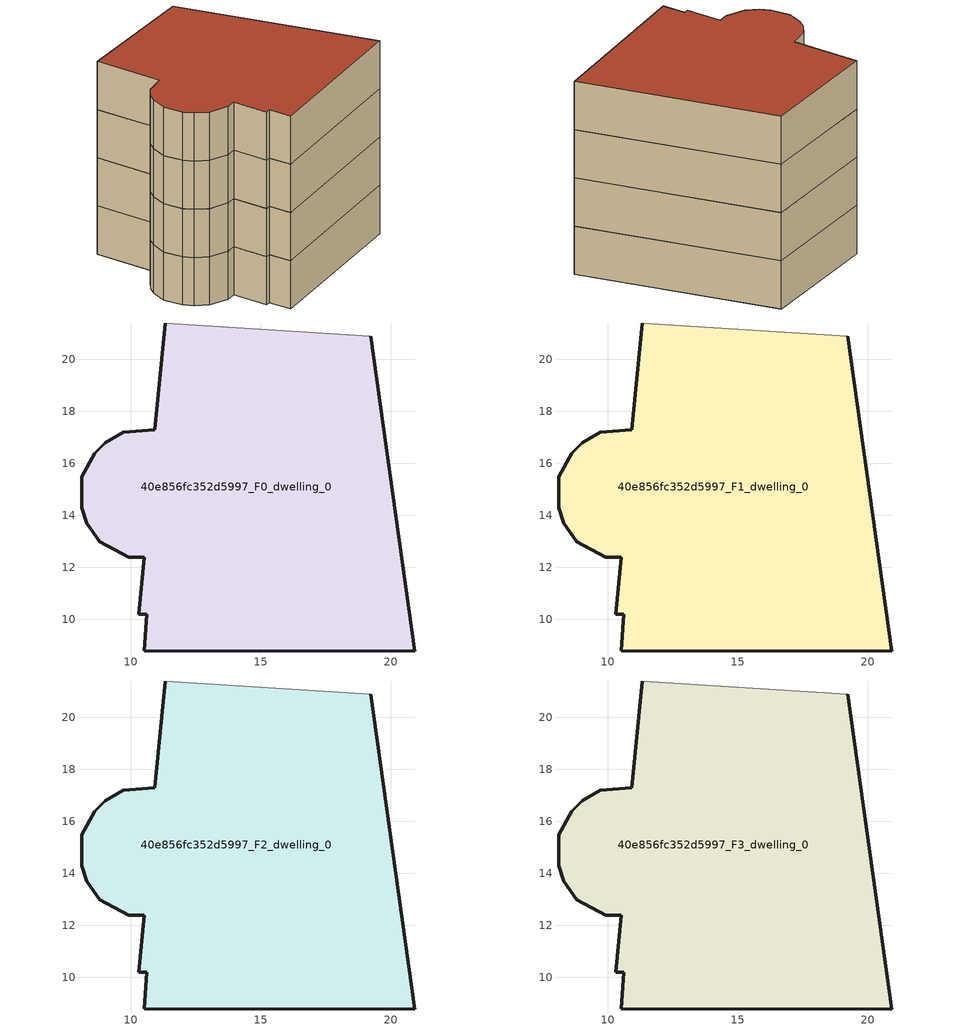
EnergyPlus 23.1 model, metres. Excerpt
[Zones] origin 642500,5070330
40e856fc352d5997_F0_dwelling_0
 floor ground (EU_floor_Construction): 20.92,8.78 19.22,20.89 11.31,21.39 10.91,17.29 9.71,17.19 9.01,16.79 8.61,16.39 8.11,15.49 8.11,14.28 8.31,13.68 8.81,12.98 9.91,12.38 10.51,12.38 10.31,10.18 10.61,10.18 10.51,8.78 z0
 wall outside (EU_wall_Construction): 19.22,20.89 20.92,8.78 10.51,8.78 10.61,10.18 10.31,10.18 10.51,12.38 9.91,12.38 8.81,12.98 8.31,13.68 8.11,14.28 8.11,15.49 8.61,16.39 9.01,16.79 9.71,17.19 10.91,17.29 11.31,21.39 z0:3
 wall adiabatic (EU_wall_Construction): 11.31,21.39 19.22,20.89 z0:3
40e856fc352d5997_F1_dwelling_0
 floor to 40e856fc352d5997_F0_dwelling_0 (EU_floor_Construction): 20.92,8.78 19.22,20.89 11.31,21.39 10.91,17.29 9.71,17.19 9.01,16.79 8.61,16.39 8.11,15.49 8.11,14.28 8.31,13.68 8.81,12.98 9.91,12.38 10.51,12.38 10.31,10.18 10.61,10.18 10.51,8.78 z3
 wall outside (EU_wall_Construction): 19.22,20.89 20.92,8.78 10.51,8.78 10.61,10.18 10.31,10.18 10.51,12.38 9.91,12.38 8.81,12.98 8.31,13.68 8.11,14.28 8.11,15.49 8.61,16.39 9.01,16.79 9.71,17.19 10.91,17.29 11.31,21.39 z3:6
 wall adiabatic (EU_wall_Construction): 11.31,21.39 19.22,20.89 z3:6
40e856fc352d5997_F2_dwelling_0
 floor to 40e856fc352d5997_F1_dwelling_0 (EU_floor_Construction): 20.92,8.78 19.22,20.89 11.31,21.39 10.91,17.29 9.71,17.19 9.01,16.79 8.61,16.39 8.11,15.49 8.11,14.28 8.31,13.68 8.81,12.98 9.91,12.38 10.51,12.38 10.31,10.18 10.61,10.18 10.51,8.78 z6
 wall outside (EU_wall_Construction): 19.22,20.89 20.92,8.78 10.51,8.78 10.61,10.18 10.31,10.18 10.51,12.38 9.91,12.38 8.81,12.98 8.31,13.68 8.11,14.28 8.11,15.49 8.61,16.39 9.01,16.79 9.71,17.19 10.91,17.29 11.31,21.39 z6:9
 wall adiabatic (EU_wall_Construction): 11.31,21.39 19.22,20.89 z6:9
40e856fc352d5997_F3_dwelling_0
 floor to 40e856fc352d5997_F2_dwelling_0 (EU_floor_Construction): 20.92,8.78 19.22,20.89 11.31,21.39 10.91,17.29 9.71,17.19 9.01,16.79 8.61,16.39 8.11,15.49 8.11,14.28 8.31,13.68 8.81,12.98 9.91,12.38 10.51,12.38 10.31,10.18 10.61,10.18 10.51,8.78 z9
 wall outside (EU_wall_Construction): 19.22,20.89 20.92,8.78 10.51,8.78 10.61,10.18 10.31,10.18 10.51,12.38 9.91,12.38 8.81,12.98 8.31,13.68 8.11,14.28 8.11,15.49 8.61,16.39 9.01,16.79 9.71,17.19 10.91,17.29 11.31,21.39 z9:12
 wall adiabatic (EU_wall_Construction): 11.31,21.39 19.22,20.89 z9:12
 roof outside (EU_roof_Construction): 19.22,20.89 20.92,8.78 10.51,8.78 10.61,10.18 10.31,10.18 10.51,12.38 9.91,12.38 8.81,12.98 8.31,13.68 8.11,14.28 8.11,15.49 8.61,16.39 9.01,16.79 9.71,17.19 10.91,17.29 11.31,21.39 z12
[Building]
EU S2 Campaign: North Axis=0; Terrain=City; Solar Distribution=FullExterior
[Site:Location]
Lyon-Bron: Latitude=45.75; Longitude=5; Time Zone=1; Elevation=198
[SizingPeriod:WeatherFileDays]
AnnualSizingPeriod: Begin Month=1; Begin Day of Month=1; End Month=12; End Day of Month=31; Day of Week for Start Day=Monday; Use Weather File Daylight Saving Period=No; Use Weather File Rain and Snow Indicators=No
[MATERIAL]
EU_InternalMass_Material: Roughness=MediumRough; Thickness=0.1; Conductivity=1; Density=1800; Specific Heat=900; Thermal Absorptance=0.9; Solar Absorptance=0.7; Visible Absorptance=0.7
[MATERIAL:NOMASS] Roughness=MediumRough; Thermal Absorptance=0.9; Solar Absorptance=0.7; Visible Absorptance=0.7
Name | Thermal Resistance
EU_wall_NoMass | 0.87146
EU_roof_NoMass | 0.842276
EU_floor_NoMass | 0.496999
[CONSTRUCTION]
EU_wall_Construction: EU_wall_NoMass
EU_roof_Construction: EU_roof_NoMass
EU_floor_Construction: EU_floor_NoMass
EU_InternalMass_Construction: EU_InternalMass_Material
[ZONE] Type=1; Multiplier=1; Ceiling Height=autocalculate; Floor Area=autocalculate; Part of Total Floor Area=Yes
Name | Volume
40e856fc352d5997_F0_dwelling_0 | 375.626
40e856fc352d5997_F1_dwelling_0; 40e856fc352d5997_F2_dwelling_0 | 375.625
40e856fc352d5997_F3_dwelling_0 | 1502.5
[INTERNALMASS] Construction=EU_InternalMass_Construction; Surface Area=125.208
Name | Zone or ZoneList
40e856fc352d5997_F0_dwelling_0_EU_InternalMass | 40e856fc352d5997_F0_dwelling_0
40e856fc352d5997_F1_dwelling_0_EU_InternalMass | 40e856fc352d5997_F1_dwelling_0
40e856fc352d5997_F2_dwelling_0_EU_InternalMass | 40e856fc352d5997_F2_dwelling_0
40e856fc352d5997_F3_dwelling_0_EU_InternalMass | 40e856fc352d5997_F3_dwelling_0
[OTHEREQUIPMENT] Fuel Type=Electricity; Design Level Calculation Method=Watts/Area; Power per Zone Floor Area=1; Fraction Latent=0; Fraction Radiant=0; Fraction Lost=0; Carbon Dioxide Generation Rate=0; EndUse Subcategory=EU_Step8_InternalGains
Name | Zone or ZoneList or Space or SpaceList | Schedule
EU_Step8_InternalGain_40e856fc352d5997_F0_dwelling_0_f000 | 40e856fc352d5997_F0_dwelling_0 | EU_Step8_GainSchedule_40e856fc352d5997_F0_dwelling_0_f000
EU_Step8_InternalGain_40e856fc352d5997_F1_dwelling_0_f000 | 40e856fc352d5997_F1_dwelling_0 | EU_Step8_GainSchedule_40e856fc352d5997_F1_dwelling_0_f000
EU_Step8_InternalGain_40e856fc352d5997_F2_dwelling_0_f000 | 40e856fc352d5997_F2_dwelling_0 | EU_Step8_GainSchedule_40e856fc352d5997_F2_dwelling_0_f000
EU_Step8_InternalGain_40e856fc352d5997_F3_dwelling_0_f000 | 40e856fc352d5997_F3_dwelling_0 | EU_Step8_GainSchedule_40e856fc352d5997_F3_dwelling_0_f000
[ZONEVENTILATION:DESIGNFLOWRATE] Schedule=EU_AlwaysOn; Design Flow Rate Calculation Method=AirChanges/Hour; Air Changes per Hour=0.425; Ventilation Type=Natural; Fan Pressure Rise=0; Fan Total Efficiency=1; Constant Term Coefficient=1; Temperature Term Coefficient=0; Velocity Term Coefficient=0; Velocity Squared Term Coefficient=0; Minimum Indoor Temperature=-100; Maximum Indoor Temperature=100; Delta Temperature=-100; Minimum Outdoor Temperature=-100; Maximum Outdoor Temperature=100; Maximum Wind Speed=40
Name | Zone or ZoneList or Space or SpaceList
EU_ConstantAir_40e856fc352d5997_F0_dwelling_0 | 40e856fc352d5997_F0_dwelling_0
EU_ConstantAir_40e856fc352d5997_F1_dwelling_0 | 40e856fc352d5997_F1_dwelling_0
EU_ConstantAir_40e856fc352d5997_F2_dwelling_0 | 40e856fc352d5997_F2_dwelling_0
EU_ConstantAir_40e856fc352d5997_F3_dwelling_0 | 40e856fc352d5997_F3_dwelling_0
[HVACTEMPLATE:THERMOSTAT] Constant Heating Setpoint=20; Constant Cooling Setpoint=50
EU_HeatOnly_40e856fc352d5997_F0_dwelling_0; EU_HeatOnly_40e856fc352d5997_F1_dwelling_0; EU_HeatOnly_40e856fc352d5997_F2_dwelling_0; EU_HeatOnly_40e856fc352d5997_F3_dwelling_0
[HVACTEMPLATE:ZONE:IDEALLOADSAIRSYSTEM] System Availability Schedule=EU_AlwaysOn; Maximum Heating Supply Air Temperature=50; Minimum Cooling Supply Air Temperature=13; Maximum Heating Supply Air Humidity Ratio=0.0156; Minimum Cooling Supply Air Humidity Ratio=0.0077; Heating Limit=NoLimit; Cooling Limit=NoLimit; Heating Availability Schedule=EU_AlwaysOn; Cooling Availability Schedule=EU_CoolingOff; Dehumidification Control Type=ConstantSensibleHeatRatio; Cooling Sensible Heat Ratio=0.7; Dehumidification Setpoint=60; Humidification Control Type=None; Humidification Setpoint=30; Outdoor Air Method=None; Outdoor Air Flow Rate per Person=0.00944; Outdoor Air Flow Rate per Zone Floor Area=0; Outdoor Air Flow Rate per Zone=0; Demand Controlled Ventilation Type=None; Outdoor Air Economizer Type=NoEconomizer; Heat Recovery Type=None; Sensible Heat Recovery Effectiveness=0.7; Latent Heat Recovery Effectiveness=0.65
Name | Template Thermostat
40e856fc352d5997_F0_dwelling_0 | EU_HeatOnly_40e856fc352d5997_F0_dwelling_0
40e856fc352d5997_F1_dwelling_0 | EU_HeatOnly_40e856fc352d5997_F1_dwelling_0
40e856fc352d5997_F2_dwelling_0 | EU_HeatOnly_40e856fc352d5997_F2_dwelling_0
40e856fc352d5997_F3_dwelling_0 | EU_HeatOnly_40e856fc352d5997_F3_dwelling_0
[SIZING:ZONE] Zone Cooling Design Supply Air Temperature Input Method=SupplyAirTemperature; Zone Cooling Design Supply Air Temperature=13; Zone Heating Design Supply Air Temperature Input Method=SupplyAirTemperature; Zone Heating Design Supply Air Temperature=50; Zone Cooling Design Supply Air Humidity Ratio=0.008; Zone Heating Design Supply Air Humidity Ratio=0.008; Cooling Design Air Flow Method=DesignDay; Cooling Design Air Flow Rate=0; Cooling Minimum Air Flow per Zone Floor Area=0.000762; Cooling Minimum Air Flow=0; Cooling Minimum Air Flow Fraction=0.2; Heating Design Air Flow Method=DesignDay; Heating Design Air Flow Rate=0; Heating Maximum Air Flow per Zone Floor Area=0.002032; Heating Maximum Air Flow=0.141576; Heating Maximum Air Flow Fraction=0.3; Account for Dedicated Outdoor Air System=No; Dedicated Outdoor Air System Control Strategy=NeutralSupplyAir; Dedicated Outdoor Air Low Setpoint Temperature for Design=autosize; Dedicated Outdoor Air High Setpoint Temperature for Design=autosize; Zone Load Sizing Method=Sensible Load Only No Latent Load; Zone Latent Cooling Design Supply Air Humidity Ratio Input Method=HumidityRatioDifference; Zone Cooling Design Supply Air Humidity Ratio Difference=0.005; Zone Latent Heating Design Supply Air Humidity Ratio Input Method=HumidityRatioDifference; Zone Humidification Design Supply Air Humidity Ratio Difference=0.005
40e856fc352d5997_F0_dwelling_0; 40e856fc352d5997_F1_dwelling_0; 40e856fc352d5997_F2_dwelling_0; 40e856fc352d5997_F3_dwelling_0
[SCHEDULE:CONSTANT]
Name | Hourly Value
EU_AlwaysOn | 1
EU_CoolingOff | 0
[SCHEDULE:FILE] Column Number=1; Rows to Skip at Top=0; Number of Hours of Data=8760; Column Separator=Comma; Interpolate to Timestep=No; Minutes per Item=60; Adjust Schedule for Daylight Savings=Yes
Name | File
EU_Step8_GainSchedule_40e856fc352d5997_F0_dwelling_0_f000 | ../../schedules/40e856fc352d5997/40e856fc352d5997_F0_dwelling_0_f000_gain.csv
EU_Step8_GainSchedule_40e856fc352d5997_F1_dwelling_0_f000 | ../../schedules/40e856fc352d5997/40e856fc352d5997_F1_dwelling_0_f000_gain.csv
EU_Step8_GainSchedule_40e856fc352d5997_F2_dwelling_0_f000 | ../../schedules/40e856fc352d5997/40e856fc352d5997_F2_dwelling_0_f000_gain.csv
EU_Step8_GainSchedule_40e856fc352d5997_F3_dwelling_0_f000 | ../../schedules/40e856fc352d5997/40e856fc352d5997_F3_dwelling_0_f000_gain.csv
